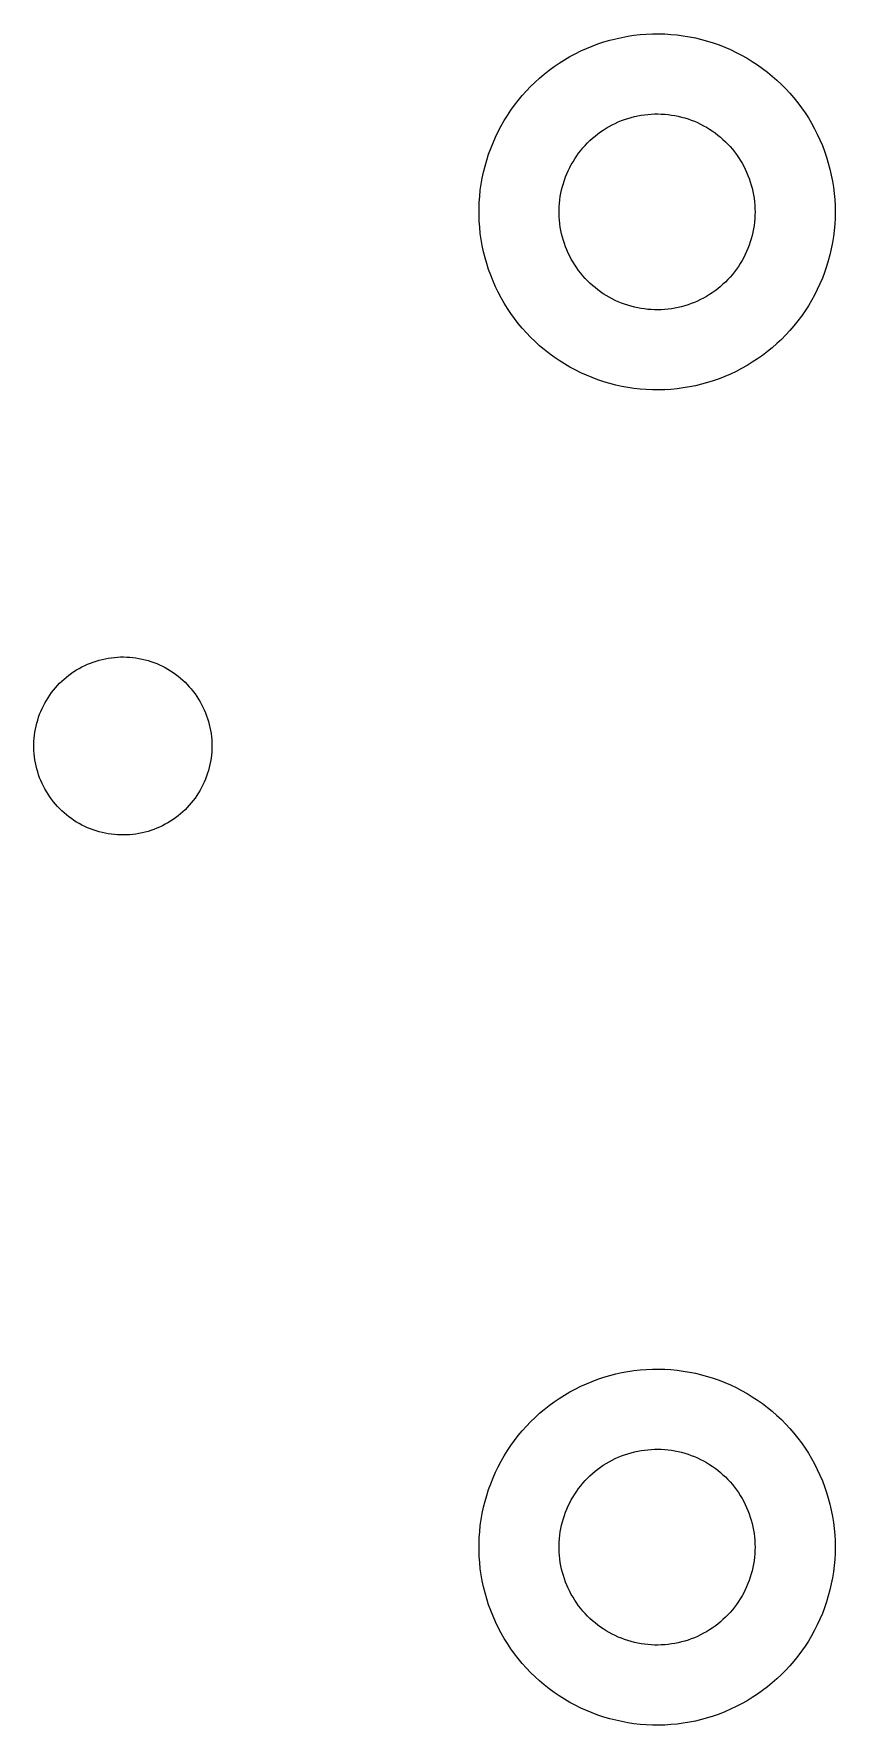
# Model space of a CAD drawing. Header units: millimetres. Extents: x 1003 to 1209, y 36 to 242.
# Drawn here: x 1110.5 to 1133, y 73.78 to 121.28 of the extents above; entities that cross this region are included whole.
import ezdxf

# ---------------------------------------------------------------- set-up
doc = ezdxf.new("R2010")
doc.units = ezdxf.units.MM
doc.layers.add('Make2D$Visible$Curves', color=7, linetype='Continuous')

msp = doc.modelspace()

# ---------------------------------------------------------------- linework, layer by layer
at = {"layer": 'Make2D$Visible$Curves', "color": 7, "lineweight": -3}
for p, q in [((1126.671, 121.098), (1126.839, 121.141)), ((1126.839, 121.141), (1127.009, 121.179)), ((1127.009, 121.179), (1127.179, 121.21)), ((1127.179, 121.21), (1127.351, 121.236)), ((1127.351, 121.236), (1127.523, 121.255)), ((1127.523, 121.255), (1127.696, 121.269)), ((1127.696, 121.269), (1127.87, 121.276)), ((1127.87, 121.276), (1128.043, 121.278)), ((1128.043, 121.278), (1128.217, 121.273)), ((1128.217, 121.273), (1128.39, 121.263)), ((1128.39, 121.263), (1128.563, 121.246)), ((1128.563, 121.246), (1128.735, 121.224)), ((1128.735, 121.224), (1128.906, 121.195)), ((1128.906, 121.195), (1129.076, 121.161)), ((1129.076, 121.161), (1129.245, 121.12)), ((1125.55, 120.637), (1125.703, 120.719)), ((1125.703, 120.719), (1125.859, 120.796)), ((1125.859, 120.796), (1126.017, 120.868)), ((1126.017, 120.868), (1126.177, 120.934)), ((1126.177, 120.934), (1126.34, 120.994)), ((1126.34, 120.994), (1126.505, 121.049)), ((1126.505, 121.049), (1126.671, 121.098)), ((1129.245, 121.12), (1129.412, 121.074)), ((1129.412, 121.074), (1129.578, 121.022)), ((1129.578, 121.022), (1129.742, 120.965)), ((1129.742, 120.965), (1129.903, 120.901)), ((1129.903, 120.901), (1130.063, 120.833)), ((1130.063, 120.833), (1130.22, 120.758)), ((1130.22, 120.758), (1130.374, 120.679)), ((1130.374, 120.679), (1130.525, 120.594)), ((1124.834, 120.148), (1124.971, 120.256)), ((1124.971, 120.256), (1125.11, 120.358)), ((1125.11, 120.358), (1125.254, 120.456)), ((1125.254, 120.456), (1125.4, 120.549)), ((1125.4, 120.549), (1125.55, 120.637)), ((1130.525, 120.594), (1130.673, 120.503)), ((1130.673, 120.503), (1130.818, 120.408)), ((1130.818, 120.408), (1130.96, 120.308)), ((1130.96, 120.308), (1131.098, 120.203)), ((1131.098, 120.203), (1131.232, 120.093)), ((1124.329, 119.673), (1124.449, 119.798)), ((1124.449, 119.798), (1124.573, 119.919)), ((1124.573, 119.919), (1124.702, 120.036)), ((1124.702, 120.036), (1124.834, 120.148)), ((1131.232, 120.093), (1131.363, 119.978)), ((1131.363, 119.978), (1131.489, 119.859)), ((1131.489, 119.859), (1131.611, 119.736)), ((1131.611, 119.736), (1131.729, 119.609)), ((1123.895, 119.132), (1123.996, 119.273)), ((1123.996, 119.273), (1124.102, 119.41)), ((1124.102, 119.41), (1124.214, 119.543)), ((1124.214, 119.543), (1124.329, 119.673)), ((1131.729, 119.609), (1131.843, 119.477)), ((1131.843, 119.477), (1131.951, 119.342)), ((1131.951, 119.342), (1132.055, 119.203)), ((1123.62, 118.69), (1123.706, 118.84)), ((1123.706, 118.84), (1123.798, 118.988)), ((1123.798, 118.988), (1123.895, 119.132)), ((1126.737, 118.721), (1126.822, 118.763)), ((1126.822, 118.763), (1126.909, 118.802)), ((1126.909, 118.802), (1126.997, 118.839)), ((1126.997, 118.839), (1127.087, 118.872)), ((1127.087, 118.872), (1127.177, 118.902)), ((1127.177, 118.902), (1127.269, 118.929)), ((1127.269, 118.929), (1127.362, 118.953)), ((1127.362, 118.953), (1127.455, 118.973)), ((1127.455, 118.973), (1127.549, 118.991)), ((1127.549, 118.991), (1127.643, 119.005)), ((1127.643, 119.005), (1127.738, 119.015)), ((1127.738, 119.015), (1127.833, 119.023)), ((1127.833, 119.023), (1127.928, 119.027)), ((1127.928, 119.027), (1128.024, 119.028)), ((1128.024, 119.028), (1128.119, 119.025)), ((1128.119, 119.025), (1128.215, 119.02)), ((1128.215, 119.02), (1128.31, 119.01)), ((1128.31, 119.01), (1128.404, 118.998)), ((1128.404, 118.998), (1128.498, 118.982)), ((1128.498, 118.982), (1128.592, 118.963)), ((1128.592, 118.963), (1128.685, 118.941)), ((1128.685, 118.941), (1128.777, 118.916)), ((1128.777, 118.916), (1128.868, 118.887)), ((1128.868, 118.887), (1128.958, 118.856)), ((1128.958, 118.856), (1129.047, 118.821)), ((1129.047, 118.821), (1129.134, 118.783)), ((1129.134, 118.783), (1129.221, 118.742)), ((1132.055, 119.203), (1132.154, 119.06)), ((1132.154, 119.06), (1132.248, 118.914)), ((1132.248, 118.914), (1132.337, 118.765)), ((1132.337, 118.765), (1132.421, 118.613)), ((1123.393, 118.221), (1123.463, 118.38)), ((1123.463, 118.38), (1123.539, 118.536)), ((1123.539, 118.536), (1123.62, 118.69)), ((1126.047, 118.214), (1126.115, 118.281)), ((1126.115, 118.281), (1126.186, 118.345)), ((1126.186, 118.345), (1126.259, 118.407)), ((1126.259, 118.407), (1126.334, 118.466)), ((1126.334, 118.466), (1126.411, 118.522)), ((1126.411, 118.522), (1126.49, 118.576)), ((1126.49, 118.576), (1126.57, 118.627)), ((1126.57, 118.627), (1126.653, 118.675)), ((1126.653, 118.675), (1126.737, 118.721)), ((1129.221, 118.742), (1129.306, 118.698)), ((1129.306, 118.698), (1129.389, 118.652)), ((1129.389, 118.652), (1129.47, 118.602)), ((1129.47, 118.602), (1129.55, 118.549)), ((1129.55, 118.549), (1129.628, 118.494)), ((1129.628, 118.494), (1129.704, 118.436)), ((1129.704, 118.436), (1129.778, 118.376)), ((1129.778, 118.376), (1129.85, 118.313)), ((1129.85, 118.313), (1129.919, 118.248)), ((1132.421, 118.613), (1132.499, 118.459)), ((1132.499, 118.459), (1132.572, 118.301)), ((1132.572, 118.301), (1132.64, 118.141)), ((1123.216, 117.732), (1123.269, 117.897)), ((1123.269, 117.897), (1123.328, 118.06)), ((1123.328, 118.06), (1123.393, 118.221)), ((1125.689, 117.768), (1125.742, 117.848)), ((1125.742, 117.848), (1125.798, 117.925)), ((1125.798, 117.925), (1125.856, 118.001)), ((1125.856, 118.001), (1125.917, 118.074)), ((1125.917, 118.074), (1125.981, 118.145)), ((1125.981, 118.145), (1126.047, 118.214)), ((1129.919, 118.248), (1129.986, 118.18)), ((1129.986, 118.18), (1130.051, 118.11)), ((1130.051, 118.11), (1130.113, 118.037)), ((1130.113, 118.037), (1130.173, 117.963)), ((1130.173, 117.963), (1130.23, 117.887)), ((1130.23, 117.887), (1130.285, 117.808)), ((1130.285, 117.808), (1130.337, 117.728)), ((1132.64, 118.141), (1132.702, 117.979)), ((1132.702, 117.979), (1132.758, 117.815)), ((1132.758, 117.815), (1132.808, 117.649)), ((1123.091, 117.227), (1123.127, 117.397)), ((1123.127, 117.397), (1123.169, 117.565)), ((1123.169, 117.565), (1123.216, 117.732)), ((1125.431, 117.258), (1125.466, 117.347)), ((1125.466, 117.347), (1125.505, 117.434)), ((1125.505, 117.434), (1125.546, 117.52)), ((1125.546, 117.52), (1125.591, 117.604)), ((1125.591, 117.604), (1125.639, 117.687)), ((1125.639, 117.687), (1125.689, 117.768)), ((1130.337, 117.728), (1130.386, 117.646)), ((1130.386, 117.646), (1130.432, 117.562)), ((1130.432, 117.562), (1130.475, 117.477)), ((1130.475, 117.477), (1130.515, 117.391)), ((1130.515, 117.391), (1130.552, 117.303)), ((1132.808, 117.649), (1132.853, 117.481)), ((1132.853, 117.481), (1132.892, 117.312)), ((1123.019, 116.711), (1123.037, 116.884)), ((1123.037, 116.884), (1123.061, 117.056)), ((1123.061, 117.056), (1123.091, 117.227)), ((1125.3, 116.8), (1125.32, 116.893)), ((1125.32, 116.893), (1125.343, 116.986)), ((1125.343, 116.986), (1125.369, 117.078)), ((1125.369, 117.078), (1125.398, 117.169)), ((1125.398, 117.169), (1125.431, 117.258)), ((1130.552, 117.303), (1130.586, 117.214)), ((1130.586, 117.214), (1130.617, 117.123)), ((1130.617, 117.123), (1130.645, 117.032)), ((1130.645, 117.032), (1130.669, 116.94)), ((1130.669, 116.94), (1130.691, 116.847)), ((1132.892, 117.312), (1132.925, 117.141)), ((1132.925, 117.141), (1132.952, 116.97)), ((1132.952, 116.97), (1132.973, 116.798)), ((1123.001, 116.365), (1123.007, 116.538)), ((1123.007, 116.538), (1123.019, 116.711)), ((1125.25, 116.326), (1125.254, 116.421)), ((1125.254, 116.421), (1125.26, 116.516)), ((1125.26, 116.516), (1125.27, 116.611)), ((1125.27, 116.611), (1125.283, 116.706)), ((1125.283, 116.706), (1125.3, 116.8)), ((1130.691, 116.847), (1130.709, 116.753)), ((1130.709, 116.753), (1130.724, 116.659)), ((1130.724, 116.659), (1130.735, 116.564)), ((1130.735, 116.564), (1130.743, 116.469)), ((1130.743, 116.469), (1130.748, 116.373)), ((1132.973, 116.798), (1132.988, 116.625)), ((1132.988, 116.625), (1132.997, 116.451)), ((1132.997, 116.451), (1133, 116.278)), ((1123.001, 116.191), (1123.001, 116.365)), ((1123.007, 116.018), (1123.001, 116.191)), ((1123.019, 115.845), (1123.007, 116.018)), ((1125.25, 116.23), (1125.25, 116.326)), ((1125.254, 116.135), (1125.25, 116.23)), ((1125.26, 116.04), (1125.254, 116.135)), ((1125.27, 115.945), (1125.26, 116.04)), ((1125.283, 115.85), (1125.27, 115.945)), ((1130.735, 115.992), (1130.724, 115.897)), ((1130.743, 116.087), (1130.735, 115.992)), ((1130.748, 116.183), (1130.743, 116.087)), ((1130.748, 116.373), (1130.75, 116.278)), ((1130.75, 116.278), (1130.748, 116.183)), ((1132.988, 115.931), (1132.973, 115.758)), ((1132.997, 116.104), (1132.988, 115.931)), ((1133, 116.278), (1132.997, 116.104)), ((1123.037, 115.672), (1123.019, 115.845)), ((1123.061, 115.5), (1123.037, 115.672)), ((1123.091, 115.329), (1123.061, 115.5)), ((1125.3, 115.756), (1125.283, 115.85)), ((1125.32, 115.663), (1125.3, 115.756)), ((1125.343, 115.57), (1125.32, 115.663)), ((1125.369, 115.478), (1125.343, 115.57)), ((1125.398, 115.387), (1125.369, 115.478)), ((1130.617, 115.433), (1130.586, 115.342)), ((1130.645, 115.524), (1130.617, 115.433)), ((1130.669, 115.616), (1130.645, 115.524)), ((1130.691, 115.709), (1130.669, 115.616)), ((1130.709, 115.803), (1130.691, 115.709)), ((1130.724, 115.897), (1130.709, 115.803)), ((1132.952, 115.586), (1132.925, 115.414)), ((1132.973, 115.758), (1132.952, 115.586)), ((1123.127, 115.159), (1123.091, 115.329)), ((1123.169, 114.991), (1123.127, 115.159)), ((1123.216, 114.824), (1123.169, 114.991)), ((1125.431, 115.298), (1125.398, 115.387)), ((1125.466, 115.209), (1125.431, 115.298)), ((1125.505, 115.122), (1125.466, 115.209)), ((1125.546, 115.036), (1125.505, 115.122)), ((1125.591, 114.951), (1125.546, 115.036)), ((1125.639, 114.869), (1125.591, 114.951)), ((1130.432, 114.993), (1130.386, 114.91)), ((1130.475, 115.079), (1130.432, 114.993)), ((1130.515, 115.165), (1130.475, 115.079)), ((1130.552, 115.253), (1130.515, 115.165)), ((1130.586, 115.342), (1130.552, 115.253)), ((1132.853, 115.075), (1132.808, 114.907)), ((1132.892, 115.244), (1132.853, 115.075)), ((1132.925, 115.414), (1132.892, 115.244)), ((1123.269, 114.659), (1123.216, 114.824)), ((1123.328, 114.496), (1123.269, 114.659)), ((1123.393, 114.335), (1123.328, 114.496)), ((1125.689, 114.788), (1125.639, 114.869)), ((1125.742, 114.708), (1125.689, 114.788)), ((1125.798, 114.631), (1125.742, 114.708)), ((1125.856, 114.555), (1125.798, 114.631)), ((1125.917, 114.482), (1125.856, 114.555)), ((1125.981, 114.411), (1125.917, 114.482)), ((1130.113, 114.518), (1130.051, 114.446)), ((1130.173, 114.593), (1130.113, 114.518)), ((1130.23, 114.669), (1130.173, 114.593)), ((1130.285, 114.748), (1130.23, 114.669)), ((1130.337, 114.828), (1130.285, 114.748)), ((1130.386, 114.91), (1130.337, 114.828)), ((1132.702, 114.577), (1132.64, 114.415)), ((1132.758, 114.741), (1132.702, 114.577)), ((1132.808, 114.907), (1132.758, 114.741)), ((1123.463, 114.176), (1123.393, 114.335)), ((1123.539, 114.02), (1123.463, 114.176)), ((1123.62, 113.866), (1123.539, 114.02)), ((1126.047, 114.342), (1125.981, 114.411)), ((1126.115, 114.275), (1126.047, 114.342)), ((1126.186, 114.211), (1126.115, 114.275)), ((1126.259, 114.149), (1126.186, 114.211)), ((1126.334, 114.09), (1126.259, 114.149)), ((1126.411, 114.034), (1126.334, 114.09)), ((1126.49, 113.98), (1126.411, 114.034)), ((1129.55, 114.006), (1129.47, 113.954)), ((1129.628, 114.062), (1129.55, 114.006)), ((1129.704, 114.119), (1129.628, 114.062)), ((1129.778, 114.18), (1129.704, 114.119)), ((1129.85, 114.243), (1129.778, 114.18)), ((1129.919, 114.308), (1129.85, 114.243)), ((1129.986, 114.376), (1129.919, 114.308)), ((1130.051, 114.446), (1129.986, 114.376)), ((1132.499, 114.097), (1132.421, 113.943)), ((1132.572, 114.255), (1132.499, 114.097)), ((1132.64, 114.415), (1132.572, 114.255)), ((1123.706, 113.716), (1123.62, 113.866)), ((1123.798, 113.568), (1123.706, 113.716)), ((1123.895, 113.424), (1123.798, 113.568)), ((1126.57, 113.929), (1126.49, 113.98)), ((1126.653, 113.881), (1126.57, 113.929)), ((1126.737, 113.835), (1126.653, 113.881)), ((1126.822, 113.793), (1126.737, 113.835)), ((1126.909, 113.754), (1126.822, 113.793)), ((1126.997, 113.717), (1126.909, 113.754)), ((1127.087, 113.684), (1126.997, 113.717)), ((1127.177, 113.654), (1127.087, 113.684)), ((1127.269, 113.627), (1127.177, 113.654)), ((1127.362, 113.603), (1127.269, 113.627)), ((1127.455, 113.583), (1127.362, 113.603)), ((1127.549, 113.565), (1127.455, 113.583)), ((1127.643, 113.551), (1127.549, 113.565)), ((1127.738, 113.54), (1127.643, 113.551)), ((1127.833, 113.533), (1127.738, 113.54)), ((1127.928, 113.529), (1127.833, 113.533)), ((1128.024, 113.528), (1127.928, 113.529)), ((1128.119, 113.531), (1128.024, 113.528)), ((1128.215, 113.536), (1128.119, 113.531)), ((1128.31, 113.545), (1128.215, 113.536)), ((1128.404, 113.558), (1128.31, 113.545)), ((1128.498, 113.573), (1128.404, 113.558)), ((1128.592, 113.592), (1128.498, 113.573)), ((1128.685, 113.615), (1128.592, 113.592)), ((1128.777, 113.64), (1128.685, 113.615)), ((1128.868, 113.669), (1128.777, 113.64)), ((1128.958, 113.7), (1128.868, 113.669)), ((1129.047, 113.735), (1128.958, 113.7)), ((1129.134, 113.773), (1129.047, 113.735)), ((1129.221, 113.814), (1129.134, 113.773)), ((1129.306, 113.858), (1129.221, 113.814)), ((1129.389, 113.904), (1129.306, 113.858)), ((1129.47, 113.954), (1129.389, 113.904)), ((1132.248, 113.641), (1132.154, 113.496)), ((1132.337, 113.79), (1132.248, 113.641)), ((1132.421, 113.943), (1132.337, 113.79)), ((1123.996, 113.283), (1123.895, 113.424)), ((1124.102, 113.146), (1123.996, 113.283)), ((1124.214, 113.013), (1124.102, 113.146)), ((1131.843, 113.079), (1131.729, 112.947)), ((1131.951, 113.214), (1131.843, 113.079)), ((1132.055, 113.353), (1131.951, 113.214)), ((1132.154, 113.496), (1132.055, 113.353)), ((1124.329, 112.883), (1124.214, 113.013)), ((1124.449, 112.758), (1124.329, 112.883)), ((1124.573, 112.637), (1124.449, 112.758)), ((1124.702, 112.52), (1124.573, 112.637)), ((1131.363, 112.578), (1131.232, 112.463)), ((1131.489, 112.697), (1131.363, 112.578)), ((1131.611, 112.82), (1131.489, 112.697)), ((1131.729, 112.947), (1131.611, 112.82)), ((1124.834, 112.408), (1124.702, 112.52)), ((1124.971, 112.3), (1124.834, 112.408)), ((1125.11, 112.197), (1124.971, 112.3)), ((1125.254, 112.1), (1125.11, 112.197)), ((1125.4, 112.007), (1125.254, 112.1)), ((1130.818, 112.148), (1130.673, 112.053)), ((1130.96, 112.248), (1130.818, 112.148)), ((1131.098, 112.353), (1130.96, 112.248)), ((1131.232, 112.463), (1131.098, 112.353)), ((1125.55, 111.919), (1125.4, 112.007)), ((1125.703, 111.837), (1125.55, 111.919)), ((1125.859, 111.76), (1125.703, 111.837)), ((1126.017, 111.688), (1125.859, 111.76)), ((1126.177, 111.622), (1126.017, 111.688)), ((1129.903, 111.654), (1129.742, 111.591)), ((1130.063, 111.723), (1129.903, 111.654)), ((1130.22, 111.798), (1130.063, 111.723)), ((1130.374, 111.877), (1130.22, 111.798)), ((1130.525, 111.962), (1130.374, 111.877)), ((1130.673, 112.053), (1130.525, 111.962)), ((1126.34, 111.562), (1126.177, 111.622)), ((1126.505, 111.507), (1126.34, 111.562)), ((1126.671, 111.458), (1126.505, 111.507)), ((1126.839, 111.415), (1126.671, 111.458)), ((1127.009, 111.377), (1126.839, 111.415)), ((1127.179, 111.346), (1127.009, 111.377)), ((1127.351, 111.32), (1127.179, 111.346)), ((1127.523, 111.301), (1127.351, 111.32)), ((1127.696, 111.287), (1127.523, 111.301)), ((1127.87, 111.28), (1127.696, 111.287)), ((1128.043, 111.278), (1127.87, 111.28)), ((1128.217, 111.283), (1128.043, 111.278)), ((1128.39, 111.293), (1128.217, 111.283)), ((1128.563, 111.31), (1128.39, 111.293)), ((1128.735, 111.332), (1128.563, 111.31)), ((1128.906, 111.361), (1128.735, 111.332)), ((1129.076, 111.395), (1128.906, 111.361)), ((1129.245, 111.435), (1129.076, 111.395)), ((1129.412, 111.482), (1129.245, 111.435)), ((1129.578, 111.534), (1129.412, 111.482)), ((1129.742, 111.591), (1129.578, 111.534)), ((1111.929, 103.537), (1112.008, 103.573)), ((1112.008, 103.573), (1112.089, 103.606)), ((1112.089, 103.606), (1112.17, 103.636)), ((1112.17, 103.636), (1112.252, 103.664)), ((1112.252, 103.664), (1112.336, 103.688)), ((1112.336, 103.688), (1112.42, 103.71)), ((1112.42, 103.71), (1112.504, 103.728)), ((1112.504, 103.728), (1112.59, 103.744)), ((1112.59, 103.744), (1112.675, 103.757)), ((1112.675, 103.757), (1112.762, 103.767)), ((1112.762, 103.767), (1112.848, 103.773)), ((1112.848, 103.773), (1112.935, 103.777)), ((1112.935, 103.777), (1113.022, 103.778)), ((1113.022, 103.778), (1113.108, 103.776)), ((1113.108, 103.776), (1113.195, 103.77)), ((1113.195, 103.77), (1113.281, 103.762)), ((1113.281, 103.762), (1113.367, 103.751)), ((1113.367, 103.751), (1113.453, 103.737)), ((1113.453, 103.737), (1113.538, 103.719)), ((1113.538, 103.719), (1113.623, 103.699)), ((1113.623, 103.699), (1113.706, 103.676)), ((1113.706, 103.676), (1113.789, 103.65)), ((1113.789, 103.65), (1113.871, 103.621)), ((1113.871, 103.621), (1113.952, 103.59)), ((1113.952, 103.59), (1114.031, 103.555)), ((1114.031, 103.555), (1114.11, 103.518)), ((1111.225, 103.038), (1111.287, 103.099)), ((1111.287, 103.099), (1111.351, 103.157)), ((1111.351, 103.157), (1111.417, 103.213)), ((1111.417, 103.213), (1111.485, 103.267)), ((1111.485, 103.267), (1111.555, 103.318)), ((1111.555, 103.318), (1111.627, 103.367)), ((1111.627, 103.367), (1111.7, 103.414)), ((1111.7, 103.414), (1111.775, 103.457)), ((1111.775, 103.457), (1111.852, 103.499)), ((1111.852, 103.499), (1111.929, 103.537)), ((1114.11, 103.518), (1114.187, 103.478)), ((1114.187, 103.478), (1114.263, 103.436)), ((1114.263, 103.436), (1114.337, 103.391)), ((1114.337, 103.391), (1114.409, 103.343)), ((1114.409, 103.343), (1114.48, 103.293)), ((1114.48, 103.293), (1114.549, 103.24)), ((1114.549, 103.24), (1114.616, 103.185)), ((1114.616, 103.185), (1114.681, 103.128)), ((1114.681, 103.128), (1114.745, 103.069)), ((1110.853, 102.559), (1110.899, 102.633)), ((1110.899, 102.633), (1110.947, 102.705)), ((1110.947, 102.705), (1110.998, 102.775)), ((1110.998, 102.775), (1111.051, 102.844)), ((1111.051, 102.844), (1111.107, 102.911)), ((1111.107, 102.911), (1111.165, 102.975)), ((1111.165, 102.975), (1111.225, 103.038)), ((1114.745, 103.069), (1114.806, 103.007)), ((1114.806, 103.007), (1114.865, 102.943)), ((1114.865, 102.943), (1114.921, 102.878)), ((1114.921, 102.878), (1114.976, 102.81)), ((1114.976, 102.81), (1115.028, 102.74)), ((1115.028, 102.74), (1115.077, 102.669)), ((1115.077, 102.669), (1115.124, 102.596)), ((1110.635, 102.088), (1110.664, 102.169)), ((1110.664, 102.169), (1110.697, 102.25)), ((1110.697, 102.25), (1110.732, 102.329)), ((1110.732, 102.329), (1110.77, 102.407)), ((1110.77, 102.407), (1110.81, 102.484)), ((1110.81, 102.484), (1110.853, 102.559)), ((1115.124, 102.596), (1115.169, 102.522)), ((1115.169, 102.522), (1115.211, 102.446)), ((1115.211, 102.446), (1115.25, 102.368)), ((1115.25, 102.368), (1115.286, 102.29)), ((1115.286, 102.29), (1115.32, 102.21)), ((1115.32, 102.21), (1115.351, 102.128)), ((1115.351, 102.128), (1115.379, 102.046)), ((1110.518, 101.581), (1110.53, 101.667)), ((1110.53, 101.667), (1110.545, 101.752)), ((1110.545, 101.752), (1110.563, 101.837)), ((1110.563, 101.837), (1110.584, 101.922)), ((1110.584, 101.922), (1110.608, 102.005)), ((1110.608, 102.005), (1110.635, 102.088)), ((1115.379, 102.046), (1115.404, 101.963)), ((1115.404, 101.963), (1115.427, 101.879)), ((1115.427, 101.879), (1115.446, 101.795)), ((1115.446, 101.795), (1115.462, 101.71)), ((1115.462, 101.71), (1115.476, 101.624)), ((1110.5, 101.321), (1110.503, 101.408)), ((1110.5, 101.235), (1110.5, 101.321)), ((1110.503, 101.148), (1110.5, 101.235)), ((1110.503, 101.408), (1110.509, 101.495)), ((1110.509, 101.495), (1110.518, 101.581)), ((1115.476, 101.624), (1115.486, 101.538)), ((1115.486, 101.538), (1115.494, 101.451)), ((1115.494, 101.451), (1115.498, 101.365)), ((1115.498, 101.191), (1115.494, 101.105)), ((1115.498, 101.365), (1115.5, 101.278)), ((1115.5, 101.278), (1115.498, 101.191)), ((1110.509, 101.061), (1110.503, 101.148)), ((1110.518, 100.975), (1110.509, 101.061)), ((1110.53, 100.889), (1110.518, 100.975)), ((1110.545, 100.804), (1110.53, 100.889)), ((1110.563, 100.719), (1110.545, 100.804)), ((1110.584, 100.634), (1110.563, 100.719)), ((1115.446, 100.761), (1115.427, 100.676)), ((1115.462, 100.846), (1115.446, 100.761)), ((1115.476, 100.932), (1115.462, 100.846)), ((1115.486, 101.018), (1115.476, 100.932)), ((1115.494, 101.105), (1115.486, 101.018)), ((1110.608, 100.551), (1110.584, 100.634)), ((1110.635, 100.468), (1110.608, 100.551)), ((1110.664, 100.387), (1110.635, 100.468)), ((1110.697, 100.306), (1110.664, 100.387)), ((1110.732, 100.227), (1110.697, 100.306)), ((1110.77, 100.149), (1110.732, 100.227)), ((1115.286, 100.266), (1115.25, 100.188)), ((1115.32, 100.346), (1115.286, 100.266)), ((1115.351, 100.427), (1115.32, 100.346)), ((1115.379, 100.51), (1115.351, 100.427)), ((1115.404, 100.593), (1115.379, 100.51)), ((1115.427, 100.676), (1115.404, 100.593)), ((1110.81, 100.072), (1110.77, 100.149)), ((1110.853, 99.997), (1110.81, 100.072)), ((1110.899, 99.923), (1110.853, 99.997)), ((1110.947, 99.851), (1110.899, 99.923)), ((1110.998, 99.781), (1110.947, 99.851)), ((1111.051, 99.712), (1110.998, 99.781)), ((1115.028, 99.816), (1114.976, 99.746)), ((1115.077, 99.887), (1115.028, 99.816)), ((1115.124, 99.96), (1115.077, 99.887)), ((1115.169, 100.034), (1115.124, 99.96)), ((1115.211, 100.11), (1115.169, 100.034)), ((1115.25, 100.188), (1115.211, 100.11)), ((1111.107, 99.645), (1111.051, 99.712)), ((1111.165, 99.581), (1111.107, 99.645)), ((1111.225, 99.518), (1111.165, 99.581)), ((1111.287, 99.457), (1111.225, 99.518)), ((1111.351, 99.399), (1111.287, 99.457)), ((1111.417, 99.343), (1111.351, 99.399)), ((1111.485, 99.289), (1111.417, 99.343)), ((1111.555, 99.238), (1111.485, 99.289)), ((1114.549, 99.316), (1114.48, 99.263)), ((1114.616, 99.371), (1114.549, 99.316)), ((1114.681, 99.428), (1114.616, 99.371)), ((1114.745, 99.487), (1114.681, 99.428)), ((1114.806, 99.549), (1114.745, 99.487)), ((1114.865, 99.613), (1114.806, 99.549)), ((1114.921, 99.678), (1114.865, 99.613)), ((1114.976, 99.746), (1114.921, 99.678)), ((1111.627, 99.189), (1111.555, 99.238)), ((1111.7, 99.142), (1111.627, 99.189)), ((1111.775, 99.099), (1111.7, 99.142)), ((1111.852, 99.057), (1111.775, 99.099)), ((1111.929, 99.019), (1111.852, 99.057)), ((1112.008, 98.983), (1111.929, 99.019)), ((1112.089, 98.95), (1112.008, 98.983)), ((1112.17, 98.92), (1112.089, 98.95)), ((1112.252, 98.892), (1112.17, 98.92)), ((1112.336, 98.868), (1112.252, 98.892)), ((1112.42, 98.846), (1112.336, 98.868)), ((1112.504, 98.828), (1112.42, 98.846)), ((1112.59, 98.812), (1112.504, 98.828)), ((1112.675, 98.799), (1112.59, 98.812)), ((1113.367, 98.805), (1113.281, 98.794)), ((1113.453, 98.819), (1113.367, 98.805)), ((1113.538, 98.837), (1113.453, 98.819)), ((1113.623, 98.857), (1113.538, 98.837)), ((1113.706, 98.88), (1113.623, 98.857)), ((1113.789, 98.906), (1113.706, 98.88)), ((1113.871, 98.935), (1113.789, 98.906)), ((1113.952, 98.966), (1113.871, 98.935)), ((1114.031, 99.001), (1113.952, 98.966)), ((1114.11, 99.038), (1114.031, 99.001)), ((1114.187, 99.078), (1114.11, 99.038)), ((1114.263, 99.12), (1114.187, 99.078)), ((1114.337, 99.165), (1114.263, 99.12)), ((1114.409, 99.213), (1114.337, 99.165)), ((1114.48, 99.263), (1114.409, 99.213)), ((1112.762, 98.789), (1112.675, 98.799)), ((1112.848, 98.783), (1112.762, 98.789)), ((1112.935, 98.779), (1112.848, 98.783)), ((1113.022, 98.778), (1112.935, 98.779)), ((1113.108, 98.78), (1113.022, 98.778)), ((1113.195, 98.786), (1113.108, 98.78)), ((1113.281, 98.794), (1113.195, 98.786)), ((1126.671, 83.598), (1126.839, 83.641)), ((1126.839, 83.641), (1127.009, 83.679)), ((1127.009, 83.679), (1127.179, 83.71)), ((1127.179, 83.71), (1127.351, 83.736)), ((1127.351, 83.736), (1127.523, 83.755)), ((1127.523, 83.755), (1127.696, 83.769)), ((1127.696, 83.769), (1127.87, 83.776)), ((1127.87, 83.776), (1128.043, 83.778)), ((1128.043, 83.778), (1128.217, 83.773)), ((1128.217, 83.773), (1128.39, 83.763)), ((1128.39, 83.763), (1128.563, 83.746)), ((1128.563, 83.746), (1128.735, 83.724)), ((1128.735, 83.724), (1128.906, 83.695)), ((1128.906, 83.695), (1129.076, 83.661)), ((1129.076, 83.661), (1129.245, 83.62)), ((1129.245, 83.62), (1129.412, 83.574)), ((1125.4, 83.049), (1125.55, 83.137)), ((1125.55, 83.137), (1125.703, 83.219)), ((1125.703, 83.219), (1125.859, 83.296)), ((1125.859, 83.296), (1126.017, 83.368)), ((1126.017, 83.368), (1126.177, 83.434)), ((1126.177, 83.434), (1126.34, 83.494)), ((1126.34, 83.494), (1126.505, 83.549)), ((1126.505, 83.549), (1126.671, 83.598)), ((1129.412, 83.574), (1129.578, 83.522)), ((1129.578, 83.522), (1129.742, 83.465)), ((1129.742, 83.465), (1129.903, 83.401)), ((1129.903, 83.401), (1130.063, 83.333)), ((1130.063, 83.333), (1130.22, 83.258)), ((1130.22, 83.258), (1130.374, 83.179)), ((1130.374, 83.179), (1130.525, 83.094)), ((1124.834, 82.648), (1124.971, 82.756)), ((1124.971, 82.756), (1125.11, 82.858)), ((1125.11, 82.858), (1125.254, 82.956)), ((1125.254, 82.956), (1125.4, 83.049)), ((1130.525, 83.094), (1130.673, 83.003)), ((1130.673, 83.003), (1130.818, 82.908)), ((1130.818, 82.908), (1130.96, 82.808)), ((1130.96, 82.808), (1131.098, 82.703)), ((1131.098, 82.703), (1131.232, 82.593)), ((1124.329, 82.173), (1124.449, 82.298)), ((1124.449, 82.298), (1124.573, 82.419)), ((1124.573, 82.419), (1124.702, 82.536)), ((1124.702, 82.536), (1124.834, 82.648)), ((1131.232, 82.593), (1131.363, 82.478)), ((1131.363, 82.478), (1131.489, 82.359)), ((1131.489, 82.359), (1131.611, 82.236)), ((1131.611, 82.236), (1131.729, 82.109)), ((1123.895, 81.632), (1123.996, 81.773)), ((1123.996, 81.773), (1124.102, 81.91)), ((1124.102, 81.91), (1124.214, 82.043)), ((1124.214, 82.043), (1124.329, 82.173)), ((1131.729, 82.109), (1131.843, 81.977)), ((1131.843, 81.977), (1131.951, 81.842)), ((1131.951, 81.842), (1132.055, 81.703)), ((1132.055, 81.703), (1132.154, 81.56)), ((1123.62, 81.19), (1123.706, 81.34)), ((1123.706, 81.34), (1123.798, 81.488)), ((1123.798, 81.488), (1123.895, 81.632)), ((1126.737, 81.221), (1126.822, 81.263)), ((1126.822, 81.263), (1126.909, 81.302)), ((1126.909, 81.302), (1126.997, 81.339)), ((1126.997, 81.339), (1127.087, 81.372)), ((1127.087, 81.372), (1127.177, 81.402)), ((1127.177, 81.402), (1127.269, 81.429)), ((1127.269, 81.429), (1127.362, 81.453)), ((1127.362, 81.453), (1127.455, 81.473)), ((1127.455, 81.473), (1127.549, 81.491)), ((1127.549, 81.491), (1127.643, 81.505)), ((1127.643, 81.505), (1127.738, 81.515)), ((1127.738, 81.515), (1127.833, 81.523)), ((1127.833, 81.523), (1127.928, 81.527)), ((1127.928, 81.527), (1128.024, 81.528)), ((1128.024, 81.528), (1128.119, 81.525)), ((1128.119, 81.525), (1128.215, 81.52)), ((1128.215, 81.52), (1128.31, 81.51)), ((1128.31, 81.51), (1128.404, 81.498)), ((1128.404, 81.498), (1128.498, 81.482)), ((1128.498, 81.482), (1128.592, 81.463)), ((1128.592, 81.463), (1128.685, 81.441)), ((1128.685, 81.441), (1128.777, 81.416)), ((1128.777, 81.416), (1128.868, 81.387)), ((1128.868, 81.387), (1128.958, 81.356)), ((1128.958, 81.356), (1129.047, 81.321)), ((1129.047, 81.321), (1129.134, 81.283)), ((1129.134, 81.283), (1129.221, 81.242)), ((1129.221, 81.242), (1129.306, 81.198)), ((1132.154, 81.56), (1132.248, 81.414)), ((1132.248, 81.414), (1132.337, 81.265)), ((1132.337, 81.265), (1132.421, 81.113)), ((1123.393, 80.721), (1123.463, 80.88)), ((1123.463, 80.88), (1123.539, 81.036)), ((1123.539, 81.036), (1123.62, 81.19)), ((1126.047, 80.714), (1126.115, 80.781)), ((1126.115, 80.781), (1126.186, 80.845)), ((1126.186, 80.845), (1126.259, 80.907)), ((1126.259, 80.907), (1126.334, 80.966)), ((1126.334, 80.966), (1126.411, 81.022)), ((1126.411, 81.022), (1126.49, 81.076)), ((1126.49, 81.076), (1126.57, 81.127)), ((1126.57, 81.127), (1126.653, 81.175)), ((1126.653, 81.175), (1126.737, 81.221)), ((1129.306, 81.198), (1129.389, 81.152)), ((1129.389, 81.152), (1129.47, 81.102)), ((1129.47, 81.102), (1129.55, 81.049)), ((1129.55, 81.049), (1129.628, 80.994)), ((1129.628, 80.994), (1129.704, 80.936)), ((1129.704, 80.936), (1129.778, 80.876)), ((1129.778, 80.876), (1129.85, 80.813)), ((1129.85, 80.813), (1129.919, 80.748)), ((1132.421, 81.113), (1132.499, 80.959)), ((1132.499, 80.959), (1132.572, 80.801)), ((1132.572, 80.801), (1132.64, 80.641)), ((1123.216, 80.232), (1123.269, 80.397)), ((1123.269, 80.397), (1123.328, 80.56)), ((1123.328, 80.56), (1123.393, 80.721)), ((1125.689, 80.268), (1125.742, 80.348)), ((1125.742, 80.348), (1125.798, 80.425)), ((1125.798, 80.425), (1125.856, 80.501)), ((1125.856, 80.501), (1125.917, 80.574)), ((1125.917, 80.574), (1125.981, 80.645)), ((1125.981, 80.645), (1126.047, 80.714)), ((1129.919, 80.748), (1129.986, 80.68)), ((1129.986, 80.68), (1130.051, 80.61)), ((1130.051, 80.61), (1130.113, 80.537)), ((1130.113, 80.537), (1130.173, 80.463)), ((1130.173, 80.463), (1130.23, 80.387)), ((1130.23, 80.387), (1130.285, 80.308)), ((1130.285, 80.308), (1130.337, 80.228)), ((1132.64, 80.641), (1132.702, 80.479)), ((1132.702, 80.479), (1132.758, 80.315)), ((1132.758, 80.315), (1132.808, 80.149)), ((1123.091, 79.727), (1123.127, 79.897)), ((1123.127, 79.897), (1123.169, 80.065)), ((1123.169, 80.065), (1123.216, 80.232)), ((1125.431, 79.758), (1125.466, 79.847)), ((1125.466, 79.847), (1125.505, 79.934)), ((1125.505, 79.934), (1125.546, 80.02)), ((1125.546, 80.02), (1125.591, 80.104)), ((1125.591, 80.104), (1125.639, 80.187)), ((1125.639, 80.187), (1125.689, 80.268)), ((1130.337, 80.228), (1130.386, 80.146)), ((1130.386, 80.146), (1130.432, 80.062)), ((1130.432, 80.062), (1130.475, 79.977)), ((1130.475, 79.977), (1130.515, 79.891)), ((1130.515, 79.891), (1130.552, 79.803)), ((1130.552, 79.803), (1130.586, 79.714)), ((1132.808, 80.149), (1132.853, 79.981)), ((1132.853, 79.981), (1132.892, 79.812)), ((1132.892, 79.812), (1132.925, 79.641)), ((1123.019, 79.211), (1123.037, 79.384)), ((1123.037, 79.384), (1123.061, 79.556)), ((1123.061, 79.556), (1123.091, 79.727)), ((1125.3, 79.3), (1125.32, 79.393)), ((1125.32, 79.393), (1125.343, 79.486)), ((1125.343, 79.486), (1125.369, 79.578)), ((1125.369, 79.578), (1125.398, 79.669)), ((1125.398, 79.669), (1125.431, 79.758)), ((1130.586, 79.714), (1130.617, 79.623)), ((1130.617, 79.623), (1130.645, 79.532)), ((1130.645, 79.532), (1130.669, 79.44)), ((1130.669, 79.44), (1130.691, 79.347)), ((1130.691, 79.347), (1130.709, 79.253)), ((1132.925, 79.641), (1132.952, 79.47)), ((1132.952, 79.47), (1132.973, 79.298)), ((1123.001, 78.865), (1123.007, 79.038)), ((1123.001, 78.691), (1123.001, 78.865)), ((1123.007, 79.038), (1123.019, 79.211)), ((1125.25, 78.826), (1125.254, 78.921)), ((1125.254, 78.921), (1125.26, 79.016)), ((1125.26, 79.016), (1125.27, 79.111)), ((1125.27, 79.111), (1125.283, 79.206)), ((1125.283, 79.206), (1125.3, 79.3)), ((1130.709, 79.253), (1130.724, 79.159)), ((1130.724, 79.159), (1130.735, 79.064)), ((1130.735, 79.064), (1130.743, 78.969)), ((1130.743, 78.969), (1130.748, 78.873)), ((1130.748, 78.873), (1130.75, 78.778)), ((1132.973, 79.298), (1132.988, 79.125)), ((1132.988, 79.125), (1132.997, 78.951)), ((1132.997, 78.951), (1133, 78.778)), ((1123.007, 78.518), (1123.001, 78.691)), ((1123.019, 78.345), (1123.007, 78.518)), ((1125.25, 78.73), (1125.25, 78.826)), ((1125.254, 78.635), (1125.25, 78.73)), ((1125.26, 78.54), (1125.254, 78.635)), ((1125.27, 78.445), (1125.26, 78.54)), ((1125.283, 78.35), (1125.27, 78.445)), ((1130.724, 78.397), (1130.709, 78.303)), ((1130.735, 78.492), (1130.724, 78.397)), ((1130.743, 78.587), (1130.735, 78.492)), ((1130.748, 78.683), (1130.743, 78.587)), ((1130.75, 78.778), (1130.748, 78.683)), ((1132.988, 78.431), (1132.973, 78.258)), ((1132.997, 78.604), (1132.988, 78.431)), ((1133, 78.778), (1132.997, 78.604)), ((1123.037, 78.172), (1123.019, 78.345)), ((1123.061, 78), (1123.037, 78.172)), ((1123.091, 77.829), (1123.061, 78)), ((1125.3, 78.256), (1125.283, 78.35)), ((1125.32, 78.163), (1125.3, 78.256)), ((1125.343, 78.07), (1125.32, 78.163)), ((1125.369, 77.978), (1125.343, 78.07)), ((1125.398, 77.887), (1125.369, 77.978)), ((1130.617, 77.933), (1130.586, 77.842)), ((1130.645, 78.024), (1130.617, 77.933)), ((1130.669, 78.116), (1130.645, 78.024)), ((1130.691, 78.209), (1130.669, 78.116)), ((1130.709, 78.303), (1130.691, 78.209)), ((1132.925, 77.914), (1132.892, 77.744)), ((1132.952, 78.086), (1132.925, 77.914)), ((1132.973, 78.258), (1132.952, 78.086)), ((1123.127, 77.659), (1123.091, 77.829)), ((1123.169, 77.491), (1123.127, 77.659)), ((1123.216, 77.324), (1123.169, 77.491)), ((1125.431, 77.798), (1125.398, 77.887)), ((1125.466, 77.709), (1125.431, 77.798)), ((1125.505, 77.622), (1125.466, 77.709)), ((1125.546, 77.536), (1125.505, 77.622)), ((1125.591, 77.451), (1125.546, 77.536)), ((1125.639, 77.369), (1125.591, 77.451)), ((1130.432, 77.493), (1130.386, 77.41)), ((1130.475, 77.579), (1130.432, 77.493)), ((1130.515, 77.665), (1130.475, 77.579)), ((1130.552, 77.753), (1130.515, 77.665)), ((1130.586, 77.842), (1130.552, 77.753)), ((1132.853, 77.575), (1132.808, 77.407)), ((1132.892, 77.744), (1132.853, 77.575)), ((1123.269, 77.159), (1123.216, 77.324)), ((1123.328, 76.996), (1123.269, 77.159)), ((1123.393, 76.835), (1123.328, 76.996)), ((1125.689, 77.288), (1125.639, 77.369)), ((1125.742, 77.208), (1125.689, 77.288)), ((1125.798, 77.131), (1125.742, 77.208)), ((1125.856, 77.055), (1125.798, 77.131)), ((1125.917, 76.982), (1125.856, 77.055)), ((1125.981, 76.911), (1125.917, 76.982)), ((1130.113, 77.018), (1130.051, 76.946)), ((1130.173, 77.093), (1130.113, 77.018)), ((1130.23, 77.169), (1130.173, 77.093)), ((1130.285, 77.248), (1130.23, 77.169)), ((1130.337, 77.328), (1130.285, 77.248)), ((1130.386, 77.41), (1130.337, 77.328)), ((1132.702, 77.077), (1132.64, 76.915)), ((1132.758, 77.241), (1132.702, 77.077)), ((1132.808, 77.407), (1132.758, 77.241)), ((1123.463, 76.676), (1123.393, 76.835)), ((1123.539, 76.52), (1123.463, 76.676)), ((1123.62, 76.366), (1123.539, 76.52)), ((1126.047, 76.842), (1125.981, 76.911)), ((1126.115, 76.775), (1126.047, 76.842)), ((1126.186, 76.711), (1126.115, 76.775)), ((1126.259, 76.649), (1126.186, 76.711)), ((1126.334, 76.59), (1126.259, 76.649)), ((1126.411, 76.534), (1126.334, 76.59)), ((1126.49, 76.48), (1126.411, 76.534)), ((1126.57, 76.429), (1126.49, 76.48)), ((1129.55, 76.506), (1129.47, 76.454)), ((1129.628, 76.562), (1129.55, 76.506)), ((1129.704, 76.619), (1129.628, 76.562)), ((1129.778, 76.68), (1129.704, 76.619)), ((1129.85, 76.743), (1129.778, 76.68)), ((1129.919, 76.808), (1129.85, 76.743)), ((1129.986, 76.876), (1129.919, 76.808)), ((1130.051, 76.946), (1129.986, 76.876)), ((1132.499, 76.597), (1132.421, 76.443)), ((1132.572, 76.755), (1132.499, 76.597)), ((1132.64, 76.915), (1132.572, 76.755)), ((1123.706, 76.216), (1123.62, 76.366)), ((1123.798, 76.068), (1123.706, 76.216)), ((1123.895, 75.924), (1123.798, 76.068)), ((1126.653, 76.381), (1126.57, 76.429)), ((1126.737, 76.335), (1126.653, 76.381)), ((1126.822, 76.293), (1126.737, 76.335)), ((1126.909, 76.254), (1126.822, 76.293)), ((1126.997, 76.217), (1126.909, 76.254)), ((1127.087, 76.184), (1126.997, 76.217)), ((1127.177, 76.154), (1127.087, 76.184)), ((1127.269, 76.127), (1127.177, 76.154)), ((1127.362, 76.103), (1127.269, 76.127)), ((1127.455, 76.083), (1127.362, 76.103)), ((1127.549, 76.065), (1127.455, 76.083)), ((1127.643, 76.051), (1127.549, 76.065)), ((1127.738, 76.04), (1127.643, 76.051)), ((1127.833, 76.033), (1127.738, 76.04)), ((1127.928, 76.029), (1127.833, 76.033)), ((1128.024, 76.028), (1127.928, 76.029)), ((1128.119, 76.031), (1128.024, 76.028)), ((1128.215, 76.036), (1128.119, 76.031)), ((1128.31, 76.045), (1128.215, 76.036)), ((1128.404, 76.058), (1128.31, 76.045)), ((1128.498, 76.073), (1128.404, 76.058)), ((1128.592, 76.092), (1128.498, 76.073)), ((1128.685, 76.115), (1128.592, 76.092)), ((1128.777, 76.14), (1128.685, 76.115)), ((1128.868, 76.169), (1128.777, 76.14)), ((1128.958, 76.2), (1128.868, 76.169)), ((1129.047, 76.235), (1128.958, 76.2)), ((1129.134, 76.273), (1129.047, 76.235)), ((1129.221, 76.314), (1129.134, 76.273)), ((1129.306, 76.358), (1129.221, 76.314)), ((1129.389, 76.404), (1129.306, 76.358)), ((1129.47, 76.454), (1129.389, 76.404)), ((1132.248, 76.141), (1132.154, 75.996)), ((1132.337, 76.29), (1132.248, 76.141)), ((1132.421, 76.443), (1132.337, 76.29)), ((1123.996, 75.783), (1123.895, 75.924)), ((1124.102, 75.646), (1123.996, 75.783)), ((1124.214, 75.513), (1124.102, 75.646)), ((1131.843, 75.579), (1131.729, 75.447)), ((1131.951, 75.714), (1131.843, 75.579)), ((1132.055, 75.853), (1131.951, 75.714)), ((1132.154, 75.996), (1132.055, 75.853)), ((1124.329, 75.383), (1124.214, 75.513)), ((1124.449, 75.258), (1124.329, 75.383)), ((1124.573, 75.137), (1124.449, 75.258)), ((1124.702, 75.02), (1124.573, 75.137)), ((1131.363, 75.078), (1131.232, 74.963)), ((1131.489, 75.197), (1131.363, 75.078)), ((1131.611, 75.32), (1131.489, 75.197)), ((1131.729, 75.447), (1131.611, 75.32)), ((1124.834, 74.908), (1124.702, 75.02)), ((1124.971, 74.8), (1124.834, 74.908)), ((1125.11, 74.697), (1124.971, 74.8)), ((1125.254, 74.6), (1125.11, 74.697)), ((1125.4, 74.507), (1125.254, 74.6)), ((1130.818, 74.648), (1130.673, 74.553)), ((1130.96, 74.748), (1130.818, 74.648)), ((1131.098, 74.853), (1130.96, 74.748)), ((1131.232, 74.963), (1131.098, 74.853)), ((1125.55, 74.419), (1125.4, 74.507)), ((1125.703, 74.337), (1125.55, 74.419)), ((1125.859, 74.26), (1125.703, 74.337)), ((1126.017, 74.188), (1125.859, 74.26)), ((1126.177, 74.122), (1126.017, 74.188)), ((1126.34, 74.062), (1126.177, 74.122)), ((1129.903, 74.154), (1129.742, 74.091)), ((1130.063, 74.223), (1129.903, 74.154)), ((1130.22, 74.298), (1130.063, 74.223)), ((1130.374, 74.377), (1130.22, 74.298)), ((1130.525, 74.462), (1130.374, 74.377)), ((1130.673, 74.553), (1130.525, 74.462)), ((1126.505, 74.007), (1126.34, 74.062)), ((1126.671, 73.958), (1126.505, 74.007)), ((1126.839, 73.915), (1126.671, 73.958)), ((1127.009, 73.877), (1126.839, 73.915)), ((1127.179, 73.846), (1127.009, 73.877)), ((1127.351, 73.82), (1127.179, 73.846)), ((1127.523, 73.801), (1127.351, 73.82)), ((1127.696, 73.787), (1127.523, 73.801)), ((1127.87, 73.78), (1127.696, 73.787)), ((1128.043, 73.778), (1127.87, 73.78)), ((1128.217, 73.783), (1128.043, 73.778)), ((1128.39, 73.793), (1128.217, 73.783)), ((1128.563, 73.81), (1128.39, 73.793)), ((1128.735, 73.832), (1128.563, 73.81)), ((1128.906, 73.861), (1128.735, 73.832)), ((1129.076, 73.895), (1128.906, 73.861)), ((1129.245, 73.935), (1129.076, 73.895)), ((1129.412, 73.982), (1129.245, 73.935)), ((1129.578, 74.034), (1129.412, 73.982)), ((1129.742, 74.091), (1129.578, 74.034))]:
    msp.add_line(p, q, dxfattribs=at)

doc.saveas('drawing.dxf')
